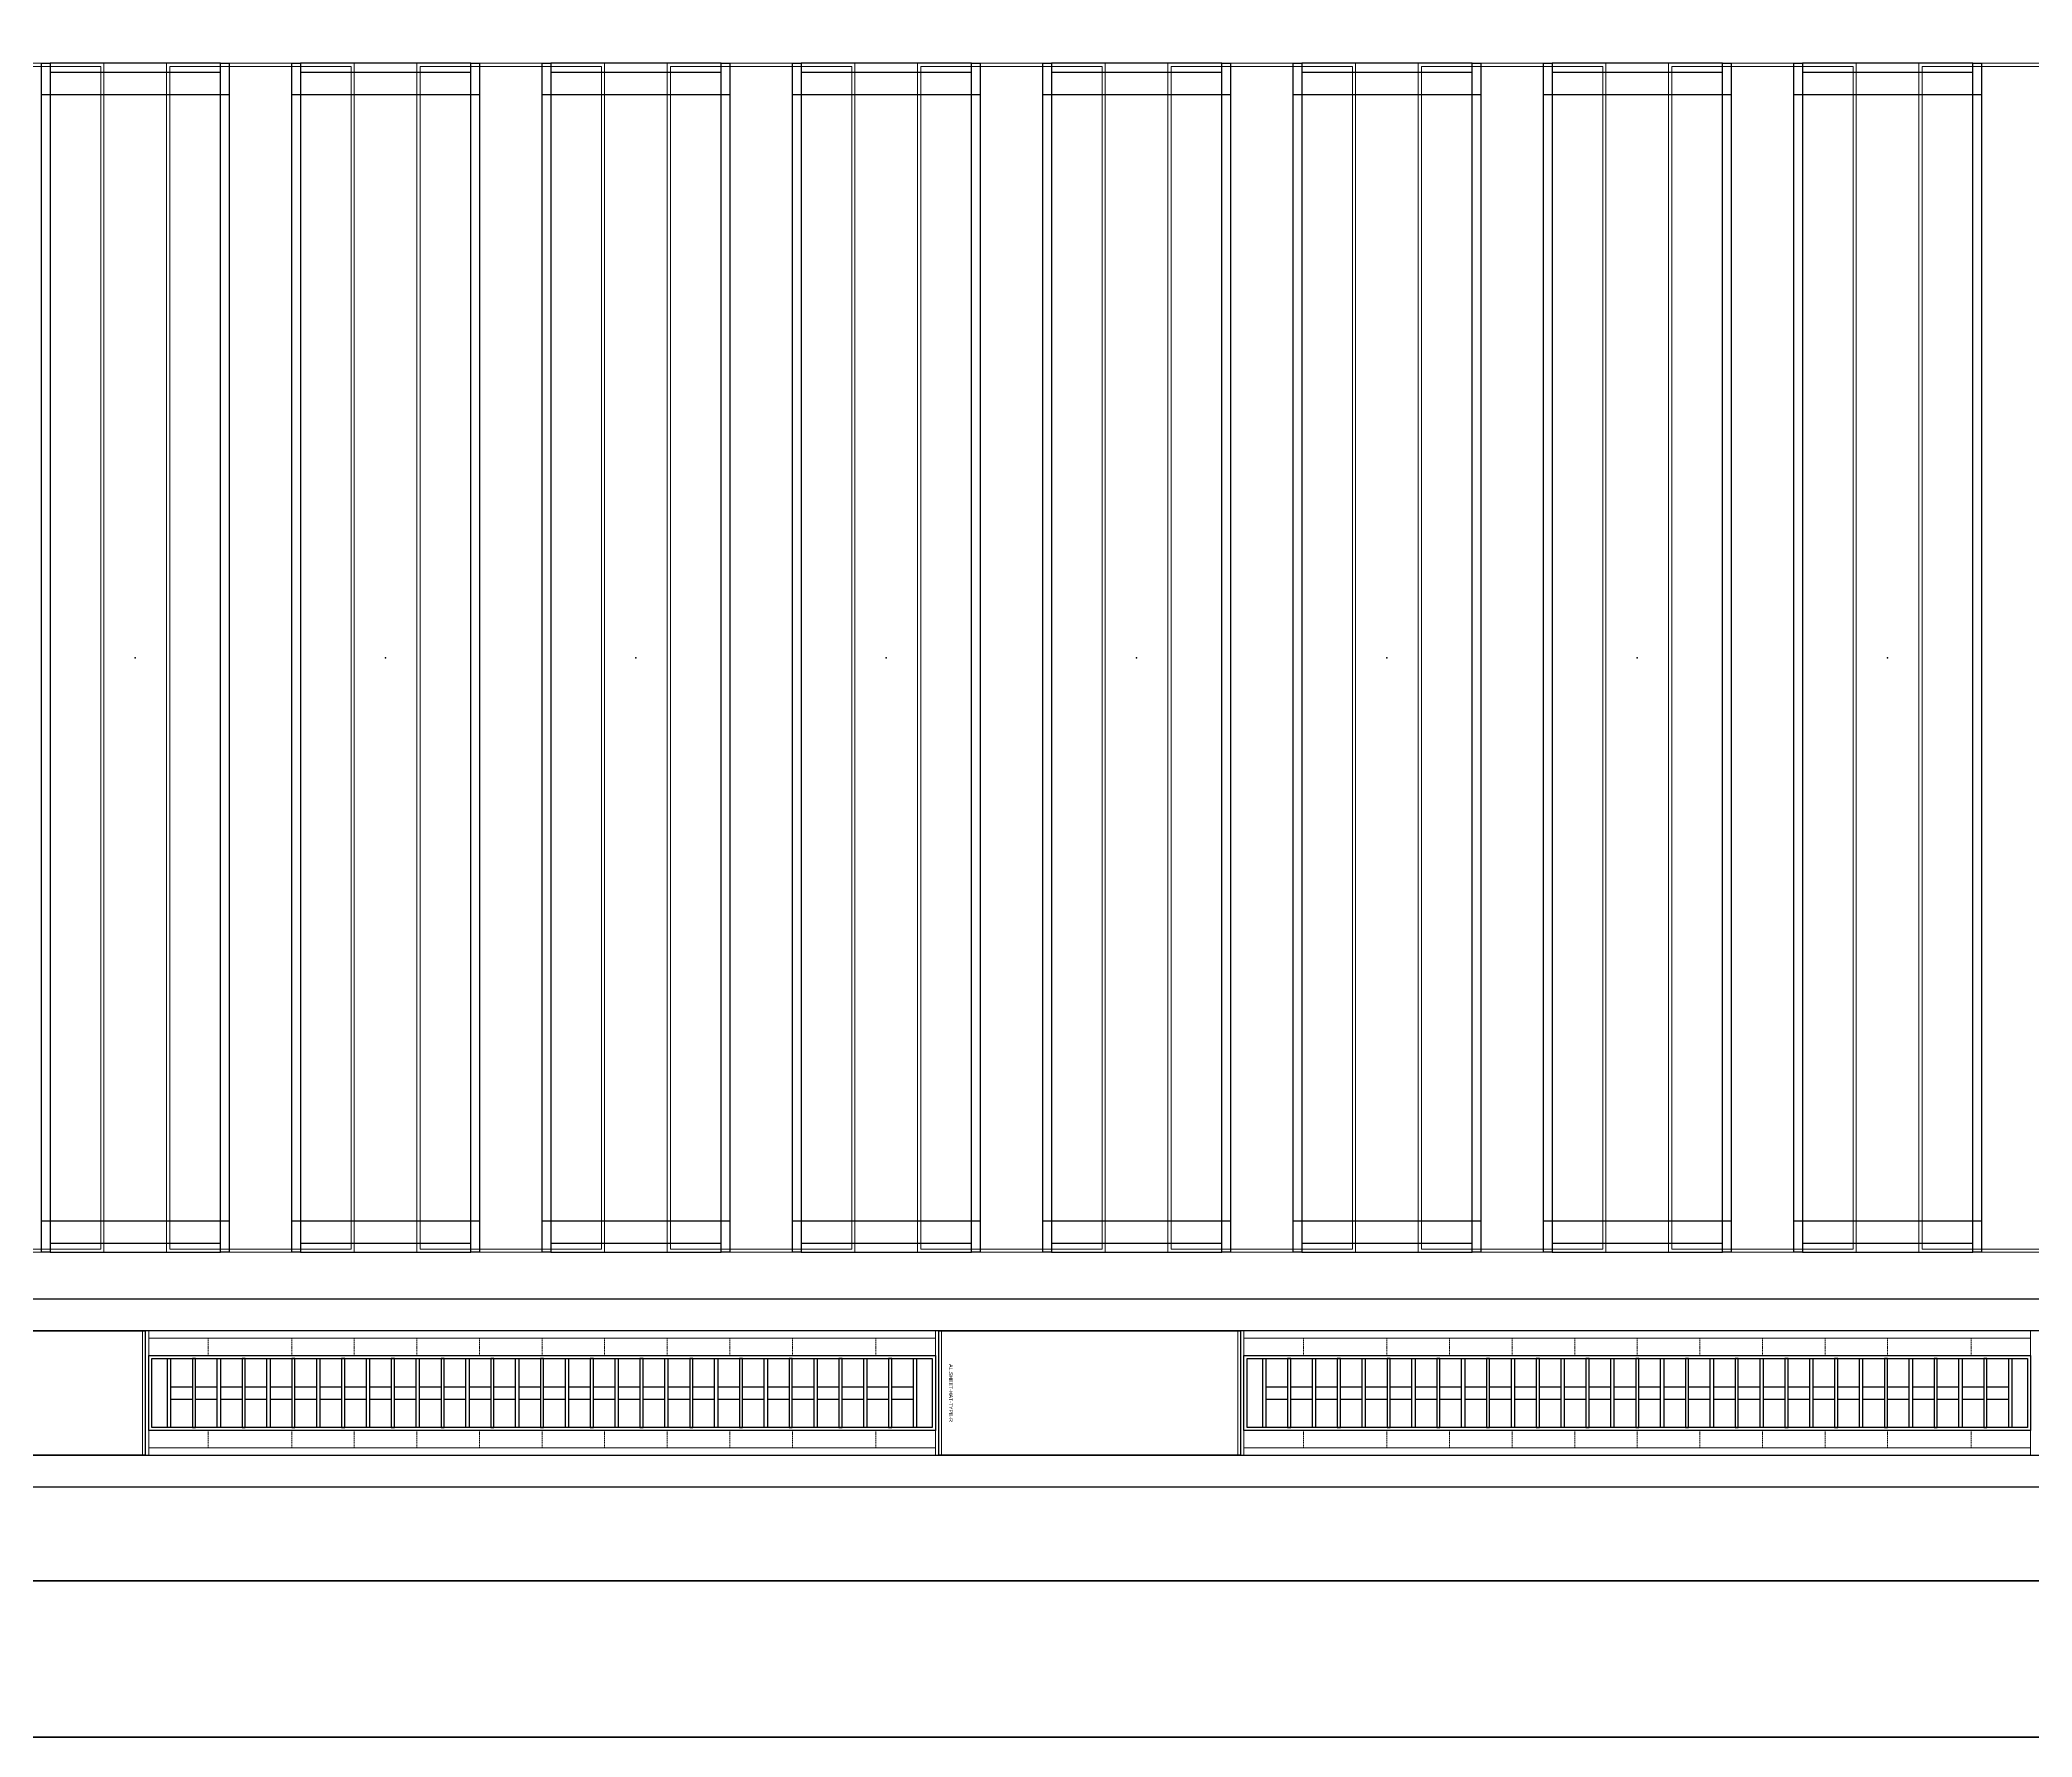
# Model space of a CAD drawing. Header units: millimetres. Extents: x 813027 to 1148939, y -931049 to -10.
# Drawn here: x 971588 to 974771, y -114885 to -112173 of the extents above; entities that cross this region are included whole.
import ezdxf
from ezdxf.enums import TextEntityAlignment as Align

# ---------------------------------------------------------------- set-up
doc = ezdxf.new("R2010")
doc.units = ezdxf.units.MM
doc.linetypes.add('DPA_Hidden 50', pattern=[3, 2, -1])
for name, color, linetype in [('000 - WIPEOUT', 250, 'Continuous'), ('001 - ASCESSORIES', 1, 'Continuous'), ('A04_TUBE SERIES', 2, 'Continuous'), ('A11_ALU.SOLID SHEET', 7, 'Continuous')]:
    doc.layers.add(name, color=color, linetype=linetype)
doc.layers.add('A-GLAZ-CURT', color=2, linetype='Continuous', lineweight=9)
doc.layers.add('WALL-E', color=2, linetype='Continuous', lineweight=25)

# ---------------------------------------------------------------- blocks, each defined once
blk = doc.blocks.new('DPA_CP_Metal Ceiling Panel - Vertical Panel with Gap-13988918-4160 - LOWER PLATFORM LEVEL - REFLECTED CEILING GENERAL PLAN')
at = {"layer": 'A-GLAZ-CURT'}
for p, q in [((994596.3, -114111.8), (994596.3, -112211.8)), ((994596.3, -112211.8), (994896.3, -112211.8)), ((994596.3, -114111.8), (994596.3, -112211.8)), ((994596.3, -112211.8), (994896.3, -112211.8)), ((994896.3, -112211.8), (994596.3, -112211.8)), ((994596.3, -112211.8), (994596.3, -114111.8)), ((994896.3, -112211.8), (994596.3, -112211.8)), ((994596.3, -112211.8), (994596.3, -114111.8)), ((994596.3, -114111.8), (994596.3, -112211.8)), ((994596.3, -112211.8), (994896.3, -112211.8)), ((994601.3, -114106.8), (994601.3, -112216.8)), ((994601.3, -112216.8), (994891.3, -112216.8)), ((994891.3, -112216.8), (994891.3, -114106.8)), ((994896.3, -114111.8), (994896.3, -112211.8)), ((994896.3, -112211.8), (994896.3, -114111.8)), ((994896.3, -114111.8), (994896.3, -112211.8)), ((994896.3, -114111.8), (994896.3, -112211.8)), ((994896.3, -112211.8), (994896.3, -114111.8)), ((994596.3, -114111.8), (994896.3, -114111.8)), ((994896.3, -114111.8), (994596.3, -114111.8)), ((994596.3, -114111.8), (994896.3, -114111.8)), ((994596.3, -114111.8), (994896.3, -114111.8)), ((994896.3, -114111.8), (994596.3, -114111.8)), ((994601.3, -114106.8), (994891.3, -114106.8))]:
    blk.add_line(p, q, dxfattribs=at)
blk = doc.blocks.new('DPA_CP_Metal Ceiling Panel - Horizontal with Gap-20306943-4160 - LOWER PLATFORM LEVEL - REFLECTED CEILING GENERAL PLAN')
at = {"layer": 'A-GLAZ-CURT'}
for p, q in [((910029.8, -114474.3), (910029.8, -114199.3)), ((910029.8, -114199.3), (910512.8, -114199.3)), ((910029.8, -114474.3), (910029.8, -114199.3)), ((910029.8, -114199.3), (910512.8, -114199.3)), ((910512.8, -114199.3), (910029.8, -114199.3)), ((910029.8, -114199.3), (910029.8, -114474.3)), ((910512.8, -114199.3), (910029.8, -114199.3)), ((910029.8, -114199.3), (910029.8, -114474.3)), ((910029.8, -114474.3), (910029.8, -114199.3)), ((910029.8, -114199.3), (910512.8, -114199.3)), ((910034.8, -114469.3), (910034.8, -114204.3)), ((910034.8, -114204.3), (910507.8, -114204.3)), ((910507.8, -114204.3), (910507.8, -114469.3)), ((910512.8, -114474.3), (910512.8, -114199.3)), ((910512.8, -114199.3), (910512.8, -114474.3)), ((910512.8, -114474.3), (910512.8, -114199.3)), ((910512.8, -114474.3), (910512.8, -114199.3)), ((910512.8, -114199.3), (910512.8, -114474.3)), ((910029.8, -114474.3), (910512.8, -114474.3)), ((910512.8, -114474.3), (910029.8, -114474.3)), ((910029.8, -114474.3), (910512.8, -114474.3)), ((910029.8, -114474.3), (910512.8, -114474.3)), ((910512.8, -114474.3), (910029.8, -114474.3)), ((910034.8, -114469.3), (910507.8, -114469.3))]:
    blk.add_line(p, q, dxfattribs=at)
blk = doc.blocks.new('DPA_CP_Metal Ceiling Luminaire1 - Linear Luminaire 2-14739897-4160 - LOWER PLATFORM LEVEL - REFLECTED CEILING GENERAL PLAN')
at = {"layer": 'A-GLAZ-CURT'}
for p, q in [((901767.8, -114474.3), (901767.8, -114199.3)), ((901767.8, -114199.3), (903024.8, -114199.3)), ((901767.8, -114199.3), (901767.8, -114474.3)), ((903024.8, -114199.3), (901767.8, -114199.3)), ((901767.8, -114199.3), (903024.8, -114199.3)), ((903024.8, -114199.3), (903024.8, -114474.3)), ((903024.8, -114474.3), (903024.8, -114199.3)), ((901767.8, -114249.3), (901767.8, -114474.3)), ((901767.8, -114249.3), (903024.8, -114249.3)), ((903024.8, -114249.3), (903024.8, -114474.3)), ((901767.8, -114424.3), (903024.8, -114424.3)), ((903024.8, -114474.3), (901767.8, -114474.3)), ((903024.8, -114474.3), (901767.8, -114474.3)), ((901767.8, -114474.3), (903024.8, -114474.3))]:
    blk.add_line(p, q, dxfattribs=at)
at = {"layer": 'A-GLAZ-CURT', "linetype": 'DPA_Hidden 50'}
for p, q in [((901862.8, -114249.3), (901862.8, -114424.3)), ((901996.3, -114249.3), (901996.3, -114424.3)), ((902096.3, -114249.3), (902096.3, -114424.3)), ((902196.3, -114249.3), (902196.3, -114424.3)), ((902296.3, -114249.3), (902296.3, -114424.3)), ((902396.3, -114249.3), (902396.3, -114424.3)), ((902496.3, -114249.3), (902496.3, -114424.3)), ((902596.3, -114249.3), (902596.3, -114424.3)), ((902696.3, -114249.3), (902696.3, -114424.3)), ((902796.3, -114249.3), (902796.3, -114424.3)), ((902929.8, -114249.3), (902929.8, -114424.3))]:
    blk.add_line(p, q, dxfattribs=at)
blk = doc.blocks.new('C-2-PP21-AR-4160-01-B_20250829-084021_EXCL')
at = {"layer": 'A-GLAZ-CURT'}
for name, p in [('DPA_CP_Metal Ceiling Panel - Vertical Panel with Gap-13988918-4160 - LOWER PLATFORM LEVEL - REFLECTED CEILING GENERAL PLAN', (-1070296.3, 105341.8)), ('DPA_CP_Metal Ceiling Panel - Vertical Panel with Gap-13988918-4160 - LOWER PLATFORM LEVEL - REFLECTED CEILING GENERAL PLAN', (-1069896.3, 105341.8)), ('DPA_CP_Metal Ceiling Panel - Vertical Panel with Gap-13988918-4160 - LOWER PLATFORM LEVEL - REFLECTED CEILING GENERAL PLAN', (-1069496.3, 105341.8)), ('DPA_CP_Metal Ceiling Panel - Vertical Panel with Gap-13988918-4160 - LOWER PLATFORM LEVEL - REFLECTED CEILING GENERAL PLAN', (-1069096.3, 105341.8)), ('DPA_CP_Metal Ceiling Panel - Vertical Panel with Gap-13988918-4160 - LOWER PLATFORM LEVEL - REFLECTED CEILING GENERAL PLAN', (-1068696.3, 105341.8)), ('DPA_CP_Metal Ceiling Panel - Vertical Panel with Gap-13988918-4160 - LOWER PLATFORM LEVEL - REFLECTED CEILING GENERAL PLAN', (-1068296.3, 105341.8)), ('DPA_CP_Metal Ceiling Panel - Vertical Panel with Gap-13988918-4160 - LOWER PLATFORM LEVEL - REFLECTED CEILING GENERAL PLAN', (-1067896.3, 105341.8)), ('DPA_CP_Metal Ceiling Panel - Vertical Panel with Gap-13988918-4160 - LOWER PLATFORM LEVEL - REFLECTED CEILING GENERAL PLAN', (-1067496.3, 105341.8)), ('DPA_CP_Metal Ceiling Panel - Vertical Panel with Gap-13988918-4160 - LOWER PLATFORM LEVEL - REFLECTED CEILING GENERAL PLAN', (-1067096.3, 105341.8)), ('DPA_CP_Metal Ceiling Panel - Horizontal with Gap-20306943-4160 - LOWER PLATFORM LEVEL - REFLECTED CEILING GENERAL PLAN', (-985846.3, 105341.8)), ('DPA_CP_Metal Ceiling Luminaire1 - Linear Luminaire 2-14739897-4160 - LOWER PLATFORM LEVEL - REFLECTED CEILING GENERAL PLAN', (-977096.3, 105341.8)), ('DPA_CP_Metal Ceiling Panel - Horizontal with Gap-20306943-4160 - LOWER PLATFORM LEVEL - REFLECTED CEILING GENERAL PLAN', (-984096.3, 105341.8)), ('DPA_CP_Metal Ceiling Luminaire1 - Linear Luminaire 2-14739897-4160 - LOWER PLATFORM LEVEL - REFLECTED CEILING GENERAL PLAN', (-975346.3, 105341.8))]:
    blk.add_blockref(name, p, dxfattribs=at)
blk = doc.blocks.new('*U485')
at = {"color": 1}
blk.add_wipeout([(628.5, -60), (-628.5, -60), (-628.5, 60), (628.5, 60)], dxfattribs=at).dxf.layer = '000 - WIPEOUT'
at = {"layer": '001 - ASCESSORIES', "color": 0}
blk.add_lwpolyline([(628.5, -60), (-628.5, -60), (-628.5, 60), (628.5, 60)], close=True, dxfattribs=at)
at = {"layer": '001 - ASCESSORIES'}
for points in [[(623.5, -55), (-623.5, -55), (-623.5, 55), (623.5, 55)], [(-593.5, -55), (-598.5, -55), (-598.5, 55), (-593.5, 55)], [(-558.8, -55), (-553.8, -55), (-553.8, 55), (-558.8, 55)], [(-514, -55), (-519, -55), (-519, 55), (-514, 55)], [(-479.3, -55), (-474.3, -55), (-474.3, 55), (-479.3, 55)], [(-434.6, -55), (-439.6, -55), (-439.6, 55), (-434.6, 55)], [(-399.8, -55), (-394.8, -55), (-394.8, 55), (-399.8, 55)], [(-355.1, -55), (-360.1, -55), (-360.1, 55), (-355.1, 55)], [(-320.4, -55), (-315.4, -55), (-315.4, 55), (-320.4, 55)], [(-275.6, -55), (-280.6, -55), (-280.6, 55), (-275.6, 55)], [(-240.9, -55), (-235.9, -55), (-235.9, 55), (-240.9, 55)], [(-196.2, -55), (-201.2, -55), (-201.2, 55), (-196.2, 55)], [(-161.4, -55), (-156.4, -55), (-156.4, 55), (-161.4, 55)], [(-116.7, -55), (-121.7, -55), (-121.7, 55), (-116.7, 55)], [(-82, -55), (-77, -55), (-77, 55), (-82, 55)], [(-37.2, -55), (-42.2, -55), (-42.2, 55), (-37.2, 55)], [(-2.5, -55), (2.5, -55), (2.5, 55), (-2.5, 55)], [(42.2, -55), (37.2, -55), (37.2, 55), (42.2, 55)], [(77, -55), (82, -55), (82, 55), (77, 55)], [(121.7, -55), (116.7, -55), (116.7, 55), (121.7, 55)], [(156.4, -55), (161.4, -55), (161.4, 55), (156.4, 55)], [(201.2, -55), (196.2, -55), (196.2, 55), (201.2, 55)], [(235.9, -55), (240.9, -55), (240.9, 55), (235.9, 55)], [(280.6, -55), (275.6, -55), (275.6, 55), (280.6, 55)], [(315.4, -55), (320.4, -55), (320.4, 55), (315.4, 55)], [(360.1, -55), (355.1, -55), (355.1, 55), (360.1, 55)], [(394.8, -55), (399.8, -55), (399.8, 55), (394.8, 55)], [(439.6, -55), (434.6, -55), (434.6, 55), (439.6, 55)], [(474.3, -55), (479.3, -55), (479.3, 55), (474.3, 55)], [(519, -55), (514, -55), (514, 55), (519, 55)], [(553.8, -55), (558.8, -55), (558.8, 55), (553.8, 55)], [(598.5, -55), (593.5, -55), (593.5, 55), (598.5, 55)]]:
    blk.add_lwpolyline(points, close=True, dxfattribs=at)
for points in [[(-593.5, 10), (-558.8, 10)], [(-553.8, 10), (-519, 10)], [(-514, 10), (-479.3, 10)], [(-474.3, 10), (-439.6, 10)], [(-434.6, 10), (-399.8, 10)], [(-394.8, 10), (-360.1, 10)], [(-355.1, 10), (-320.4, 10)], [(-315.4, 10), (-280.6, 10)], [(-275.6, 10), (-240.9, 10)], [(-235.9, 10), (-201.2, 10)], [(-196.2, 10), (-161.4, 10)], [(-156.4, 10), (-121.7, 10)], [(-116.7, 10), (-82, 10)], [(-77, 10), (-42.2, 10)], [(-37.2, 10), (-2.5, 10)], [(2.5, 10), (37.2, 10)], [(42.2, 10), (77, 10)], [(82, 10), (116.7, 10)], [(121.7, 10), (156.4, 10)], [(161.4, 10), (196.2, 10)], [(201.2, 10), (235.9, 10)], [(240.9, 10), (275.6, 10)], [(280.6, 10), (315.4, 10)], [(320.4, 10), (355.1, 10)], [(360.1, 10), (394.8, 10)], [(399.8, 10), (434.6, 10)], [(439.6, 10), (474.3, 10)], [(479.3, 10), (514, 10)], [(519, 10), (553.8, 10)], [(558.8, 10), (593.5, 10)], [(-593.5, -10), (-558.8, -10)], [(-553.8, -10), (-519, -10)], [(-514, -10), (-479.3, -10)], [(-474.3, -10), (-439.6, -10)], [(-434.6, -10), (-399.8, -10)], [(-394.8, -10), (-360.1, -10)], [(-355.1, -10), (-320.4, -10)], [(-315.4, -10), (-280.6, -10)], [(-275.6, -10), (-240.9, -10)], [(-235.9, -10), (-201.2, -10)], [(-196.2, -10), (-161.4, -10)], [(-156.4, -10), (-121.7, -10)], [(-116.7, -10), (-82, -10)], [(-77, -10), (-42.2, -10)], [(-37.2, -10), (-2.5, -10)], [(2.5, -10), (37.2, -10)], [(42.2, -10), (77, -10)], [(82, -10), (116.7, -10)], [(121.7, -10), (156.4, -10)], [(161.4, -10), (196.2, -10)], [(201.2, -10), (235.9, -10)], [(240.9, -10), (275.6, -10)], [(280.6, -10), (315.4, -10)], [(320.4, -10), (355.1, -10)], [(360.1, -10), (394.8, -10)], [(399.8, -10), (434.6, -10)], [(439.6, -10), (474.3, -10)], [(479.3, -10), (514, -10)], [(519, -10), (553.8, -10)], [(558.8, -10), (593.5, -10)]]:
    blk.add_lwpolyline(points, dxfattribs=at)
blk = doc.blocks.new('*U493')
at = {"layer": 'A11_ALU.SOLID SHEET', "color": 0}
blk.add_lwpolyline([(483, -98.8), (483, 98.8), (0, 98.8), (0, -98.8)], close=True, dxfattribs=at)
at = {"layer": 'Defpoints', "color": 250}
blk.add_point((0, 0), dxfattribs=at)
blk.add_text('AL.SHEET-HAT-TYPE-R', height=6, rotation=270, dxfattribs=at).set_placement((15, 0), align=Align.BOTTOM_CENTER)
blk = doc.blocks.new('*U495')
blk.add_attdef('EXTR.OVL-LENGTH_', (-25, -59.1), '', height=5)
blk.add_wipeout([(-25, 0), (25, 0), (25, 134900), (-25, 134900)]).dxf.layer = '000 - WIPEOUT'
at = {"layer": 'A04_TUBE SERIES', "color": 0}
blk.add_lwpolyline([(-25, 0), (25, 0), (25, 134900), (-25, 134900)], close=True, dxfattribs=at)
blk = doc.blocks.new('*U515')
for p, q in [((-900.3, -11750), (-900.3, -11450)), ((900, -11450), (900, -11750)), ((-900.3, -12150), (-900.3, -11850)), ((900, -11850), (900, -12150)), ((-900.3, -12550), (-900.3, -12250)), ((900, -12250), (900, -12550)), ((-900.3, -12950), (-900.3, -12650)), ((900, -12650), (900, -12950)), ((-900.3, -13350), (-900.3, -13050)), ((900, -13050), (900, -13350)), ((-900.3, -13750), (-900.3, -13450)), ((900, -13450), (900, -13750)), ((-900.3, -14150), (-900.3, -13850)), ((900, -13850), (900, -14150)), ((-900.3, -14550), (-900.3, -14250)), ((900, -14250), (900, -14550))]:
    blk.add_line(p, q)
for p in [(0, -11600), (0, -12000), (0, -12400), (0, -12800), (0, -13200), (0, -13600), (0, -14000), (0, -14400)]:
    blk.add_point(p)
at = {"layer": 'A11_ALU.SOLID SHEET', "color": 0}
for points in [[(-950, -11450), (950, -11450), (950, -11464), (-950, -11464)], [(-950, -11736), (-936, -11736), (-936, -11464), (-950, -11464)], [(950, -11464), (936, -11464), (936, -11736), (950, -11736)], [(-950, -11736), (950, -11736), (950, -11750), (-950, -11750)], [(-950, -11850), (950, -11850), (950, -11864), (-950, -11864)], [(-950, -12136), (-936, -12136), (-936, -11864), (-950, -11864)], [(950, -11864), (936, -11864), (936, -12136), (950, -12136)], [(-950, -12136), (950, -12136), (950, -12150), (-950, -12150)], [(-950, -12250), (950, -12250), (950, -12264), (-950, -12264)], [(-950, -12536), (-936, -12536), (-936, -12264), (-950, -12264)], [(950, -12264), (936, -12264), (936, -12536), (950, -12536)], [(-950, -12536), (950, -12536), (950, -12550), (-950, -12550)], [(-950, -12650), (950, -12650), (950, -12664), (-950, -12664)], [(-950, -12936), (-936, -12936), (-936, -12664), (-950, -12664)], [(950, -12664), (936, -12664), (936, -12936), (950, -12936)], [(-950, -12936), (950, -12936), (950, -12950), (-950, -12950)], [(-950, -13050), (950, -13050), (950, -13064), (-950, -13064)], [(-950, -13336), (-936, -13336), (-936, -13064), (-950, -13064)], [(950, -13064), (936, -13064), (936, -13336), (950, -13336)], [(-950, -13336), (950, -13336), (950, -13350), (-950, -13350)], [(-950, -13450), (950, -13450), (950, -13464), (-950, -13464)], [(-950, -13736), (-936, -13736), (-936, -13464), (-950, -13464)], [(950, -13464), (936, -13464), (936, -13736), (950, -13736)], [(-950, -13736), (950, -13736), (950, -13750), (-950, -13750)], [(-950, -13850), (950, -13850), (950, -13864), (-950, -13864)], [(-950, -14136), (-936, -14136), (-936, -13864), (-950, -13864)], [(950, -13864), (936, -13864), (936, -14136), (950, -14136)], [(-950, -14136), (950, -14136), (950, -14150), (-950, -14150)], [(-950, -14250), (950, -14250), (950, -14264), (-950, -14264)], [(-950, -14536), (-936, -14536), (-936, -14264), (-950, -14264)], [(950, -14264), (936, -14264), (936, -14536), (950, -14536)], [(-950, -14536), (950, -14536), (950, -14550), (-950, -14550)]]:
    blk.add_lwpolyline(points, close=True, dxfattribs=at)
blk = doc.blocks.new('C-2-PP21-AR-4160-01-B_20250829-084416_NEWCL')
blk.add_lwpolyline([(-117350, -5345), (-113350, -5345), (-113350, -5347), (-96550, -5347), (-96550, -2450), (-92235, -2450), (-92235, -6455), (-84190, -6455), (-84190, -5820), (-81330, -5820), (-81330, -5345), (-56900, -5345), (-56900, -6455), (-41740, -6455), (-41740, -2500), (-29350, -2500), (-29350, -5482), (-19750, -5482), (-19750, -5480), (-19400, -5480), (-19400, -7995), (-19350, -7995), (-19350, -9295), (-154550, -9295)])
at = {"rotation": 90}
blk.add_blockref('*U515', (-86950, -7820), dxfattribs=at)
for p in [(-74700, -8995), (-72950, -8995)]:
    blk.add_blockref('*U485', p)
for p in [(-75816.5, -8995), (-74066.5, -8995)]:
    blk.add_blockref('*U493', p)
at = {"rotation": 270}
for p in [(-154400, -8870), (-154400, -9120)]:
    blk.add_blockref('*U495', p, dxfattribs=at)

msp = doc.modelspace()

# ---------------------------------------------------------------- linework, layer by layer
at = {"layer": 'WALL-E'}
for p, q in [((1027740, -114635), (892540, -114635)), ((892540, -114635), (1027740, -114635)), ((1027990, -114885), (892290, -114885)), ((892290, -114885), (1027990, -114885))]:
    msp.add_line(p, q, dxfattribs=at)

# ---------------------------------------------------------------- block references
msp.add_blockref('C-2-PP21-AR-4160-01-B_20250829-084021_EXCL', (1047090, -105340))

# ---------------------------------------------------------------- next in the draw order: block references
msp.add_blockref('C-2-PP21-AR-4160-01-B_20250829-084416_NEWCL', (1047090, -105340))

doc.saveas('drawing.dxf')
